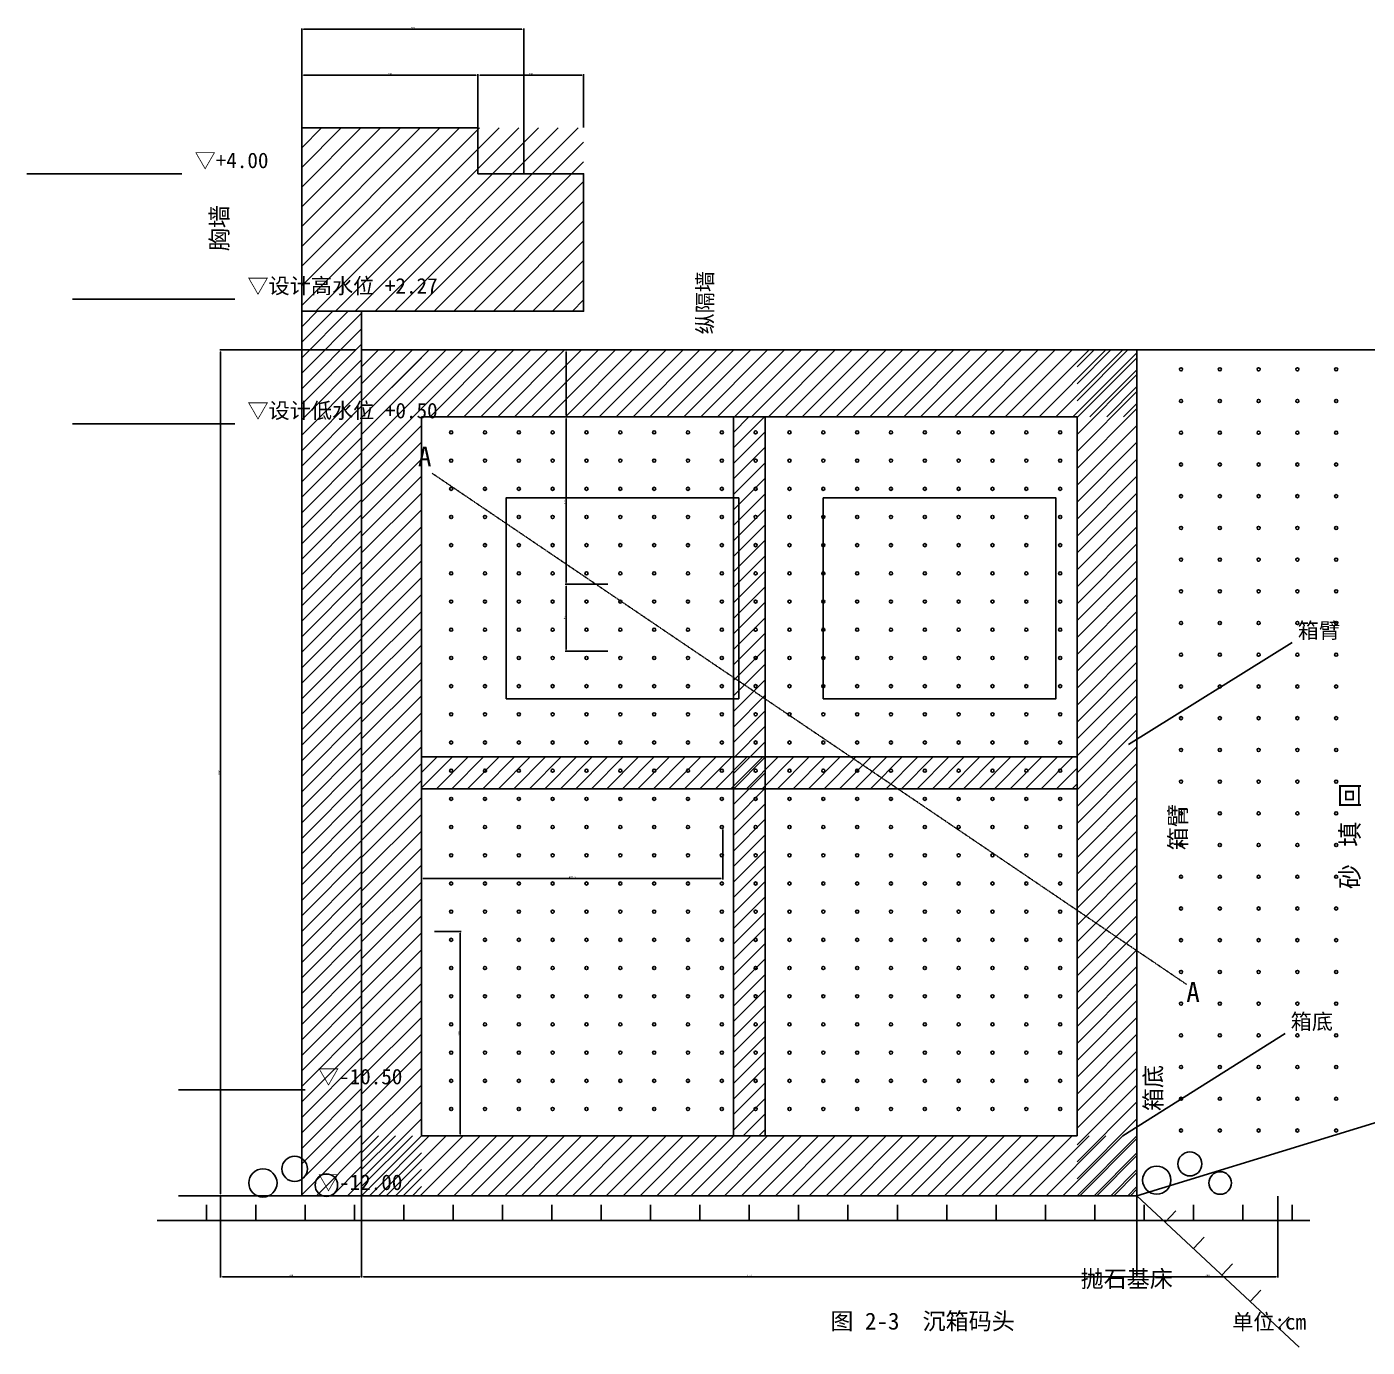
# Model space of a CAD drawing. Header units: metres. Extents: x 25 to 3026, y -95 to 1779.
# Drawn here: x 25 to 1927, y -95 to 1779 of the extents above; entities that cross this region are included whole.
import ezdxf

# ---------------------------------------------------------------- set-up
doc = ezdxf.new("R2010")
doc.units = ezdxf.units.M
doc.linetypes.add('DASHED', pattern=[0.75, 0.5, -0.25])
for name, color, linetype in [('BACKFILL', 8, 'Continuous'), ('CAISSON', 7, 'Continuous'), ('CUT', 7, 'Continuous'), ('DIM', 2, 'Continuous'), ('FOUNDATION', 8, 'Continuous'), ('HATCH', 8, 'Continuous'), ('LEVEL', 7, 'Continuous'), ('STRUCTURE', 7, 'Continuous'), ('TEXT', 7, 'Continuous')]:
    doc.layers.add(name, color=color, linetype=linetype)
doc.styles.add('CN-SIMSUN', font='SimSun.ttf')
doc.dimstyles.new('ISO-25', dxfattribs={"dimtxt": 2.5, "dimasz": 2.5, "dimexe": 1.25, "dimexo": 0.625, "dimtad": 1, "dimdsep": 46, "dimtxsty": 'Standard', "dimcen": 2.5, "dimadec": 0, "dimazin": 0, "dimtfac": 1, "dimtmove": 0, "dimatfit": 3, "dimfxl": 1, "dimarcsym": 0})

# ---------------------------------------------------------------- blocks, each defined once
blk = doc.blocks.new('*D1')
at = {"layer": 'Defpoints', "color": 0, "transparency": 16777216}
for p in [(500, 120), (1600, 120), (1600, 5)]:
    blk.add_point(p, dxfattribs=at)
at = {"layer": 'DIM', "color": 0, "lineweight": -2, "transparency": 16777216}
for p, q in [((500, 119.4), (500, 3.8)), ((1600, 119.4), (1600, 3.8)), ((502.5, 5), (1597.5, 5))]:
    blk.add_line(p, q, dxfattribs=at)
at = {"layer": 'DIM', "color": 0, "transparency": 16777216}
for points in [[(502.5, 5.4), (502.5, 4.6), (500, 5)], [(1597.5, 5.4), (1597.5, 4.6), (1600, 5)]]:
    blk.add_solid(points, dxfattribs=at)
at = {"layer": 'DIM', "color": 0, "transparency": 16777216, "insert": (1050, 6.9), "char_height": 2.5, "attachment_point": 5}
blk.add_mtext('1100', dxfattribs=at)
blk = doc.blocks.new('*D2')
at = {"layer": 'Defpoints', "color": 0, "transparency": 16777216}
for p in [(300, 120), (500, 120), (500, 5)]:
    blk.add_point(p, dxfattribs=at)
at = {"layer": 'DIM', "color": 0, "lineweight": -2, "transparency": 16777216}
for p, q in [((300, 119.4), (300, 3.8)), ((500, 119.4), (500, 3.8)), ((302.5, 5), (497.5, 5))]:
    blk.add_line(p, q, dxfattribs=at)
at = {"layer": 'DIM', "color": 0, "transparency": 16777216}
for points in [[(302.5, 5.4), (302.5, 4.6), (300, 5)], [(497.5, 5.4), (497.5, 4.6), (500, 5)]]:
    blk.add_solid(points, dxfattribs=at)
at = {"layer": 'DIM', "color": 0, "transparency": 16777216, "insert": (400, 6.9), "char_height": 2.5, "attachment_point": 5}
blk.add_mtext('200', dxfattribs=at)
blk = doc.blocks.new('*D3')
at = {"layer": 'Defpoints', "color": 0, "transparency": 16777216}
for p in [(1600, 120), (1800, 120), (1800, 5)]:
    blk.add_point(p, dxfattribs=at)
at = {"layer": 'DIM', "color": 0, "lineweight": -2, "transparency": 16777216}
for p, q in [((1600, 119.4), (1600, 3.8)), ((1800, 119.4), (1800, 3.8)), ((1602.5, 5), (1797.5, 5))]:
    blk.add_line(p, q, dxfattribs=at)
at = {"layer": 'DIM', "color": 0, "transparency": 16777216}
for points in [[(1602.5, 5.4), (1602.5, 4.6), (1600, 5)], [(1797.5, 5.4), (1797.5, 4.6), (1800, 5)]]:
    blk.add_solid(points, dxfattribs=at)
at = {"layer": 'DIM', "color": 0, "transparency": 16777216, "insert": (1700, 6.9), "char_height": 2.5, "attachment_point": 5}
blk.add_mtext('200', dxfattribs=at)
blk = doc.blocks.new('*D4')
at = {"layer": 'Defpoints', "color": 0, "transparency": 16777216}
for p in [(300, 1320), (492, 1320), (492, 120)]:
    blk.add_point(p, dxfattribs=at)
at = {"layer": 'DIM', "color": 0, "lineweight": -2, "transparency": 16777216}
for p, q in [((491.4, 1320), (298.8, 1320)), ((300, 122.5), (300, 1317.5)), ((491.4, 120), (298.8, 120))]:
    blk.add_line(p, q, dxfattribs=at)
at = {"layer": 'DIM', "color": 0, "transparency": 16777216}
for points in [[(299.6, 1317.5), (300.4, 1317.5), (300, 1320)], [(299.6, 122.5), (300.4, 122.5), (300, 120)]]:
    blk.add_solid(points, dxfattribs=at)
at = {"layer": 'DIM', "color": 0, "transparency": 16777216, "insert": (298.1, 720), "char_height": 2.5, "attachment_point": 5, "rotation": 90}
blk.add_mtext('1200', dxfattribs=at)
blk = doc.blocks.new('*D5')
at = {"layer": 'Defpoints', "color": 0, "transparency": 16777216}
for p in [(815, 1710), (665, 1635), (815, 1635)]:
    blk.add_point(p, dxfattribs=at)
at = {"layer": 'DIM', "color": 0, "lineweight": -2, "transparency": 16777216}
for p, q in [((665, 1635.6), (665, 1711.2)), ((667.5, 1710), (812.5, 1710)), ((815, 1635.6), (815, 1711.2))]:
    blk.add_line(p, q, dxfattribs=at)
at = {"layer": 'DIM', "color": 0, "transparency": 16777216}
for points in [[(667.5, 1710.4), (667.5, 1709.6), (665, 1710)], [(812.5, 1710.4), (812.5, 1709.6), (815, 1710)]]:
    blk.add_solid(points, dxfattribs=at)
at = {"layer": 'DIM', "color": 0, "transparency": 16777216, "insert": (740, 1711.9), "char_height": 2.5, "attachment_point": 5}
blk.add_mtext('150', dxfattribs=at)
blk = doc.blocks.new('*D6')
at = {"layer": 'Defpoints', "color": 0, "transparency": 16777216}
for p in [(665, 1710), (415, 1635), (665, 1635)]:
    blk.add_point(p, dxfattribs=at)
at = {"layer": 'DIM', "color": 0, "lineweight": -2, "transparency": 16777216}
for p, q in [((415, 1635.6), (415, 1711.2)), ((417.5, 1710), (662.5, 1710)), ((665, 1635.6), (665, 1711.2))]:
    blk.add_line(p, q, dxfattribs=at)
at = {"layer": 'DIM', "color": 0, "transparency": 16777216}
for points in [[(417.5, 1710.4), (417.5, 1709.6), (415, 1710)], [(662.5, 1710.4), (662.5, 1709.6), (665, 1710)]]:
    blk.add_solid(points, dxfattribs=at)
at = {"layer": 'DIM', "color": 0, "transparency": 16777216, "insert": (540, 1711.9), "char_height": 2.5, "attachment_point": 5}
blk.add_mtext('250', dxfattribs=at)
blk = doc.blocks.new('*D7')
at = {"layer": 'Defpoints', "color": 0, "transparency": 16777216}
for p in [(730, 1775), (415, 1570), (730, 1570)]:
    blk.add_point(p, dxfattribs=at)
at = {"layer": 'DIM', "color": 0, "lineweight": -2, "transparency": 16777216}
for p, q in [((415, 1570.6), (415, 1776.2)), ((417.5, 1775), (727.5, 1775)), ((730, 1570.6), (730, 1776.2))]:
    blk.add_line(p, q, dxfattribs=at)
at = {"layer": 'DIM', "color": 0, "transparency": 16777216}
for points in [[(417.5, 1775.4), (417.5, 1774.6), (415, 1775)], [(727.5, 1775.4), (727.5, 1774.6), (730, 1775)]]:
    blk.add_solid(points, dxfattribs=at)
at = {"layer": 'DIM', "color": 0, "transparency": 16777216, "insert": (572.5, 1776.9), "char_height": 2.5, "attachment_point": 5}
blk.add_mtext('315', dxfattribs=at)
blk = doc.blocks.new('*D8')
at = {"layer": 'Defpoints', "color": 0, "transparency": 16777216}
for p in [(603, 495), (640, 495), (603, 205)]:
    blk.add_point(p, dxfattribs=at)
at = {"layer": 'DIM', "color": 0, "lineweight": -2, "transparency": 16777216}
for p, q in [((603.6, 495), (641.3, 495)), ((640, 207.5), (640, 492.5)), ((603.6, 205), (641.3, 205))]:
    blk.add_line(p, q, dxfattribs=at)
at = {"layer": 'DIM', "color": 0, "transparency": 16777216}
for points in [[(639.6, 492.5), (640.4, 492.5), (640, 495)], [(639.6, 207.5), (640.4, 207.5), (640, 205)]]:
    blk.add_solid(points, dxfattribs=at)
at = {"layer": 'DIM', "color": 0, "transparency": 16777216, "insert": (638.1, 350), "char_height": 2.5, "attachment_point": 5, "rotation": 90}
blk.add_mtext('290', dxfattribs=at)
blk = doc.blocks.new('*D9')
at = {"layer": 'Defpoints', "color": 0, "transparency": 16777216}
for p in [(585, 640), (1012.5, 640), (1012.5, 570)]:
    blk.add_point(p, dxfattribs=at)
at = {"layer": 'DIM', "color": 0, "lineweight": -2, "transparency": 16777216}
for p, q in [((585, 639.4), (585, 568.8)), ((1012.5, 639.4), (1012.5, 568.8)), ((587.5, 570), (1010, 570))]:
    blk.add_line(p, q, dxfattribs=at)
at = {"layer": 'DIM', "color": 0, "transparency": 16777216}
for points in [[(587.5, 570.4), (587.5, 569.6), (585, 570)], [(1010, 570.4), (1010, 569.6), (1012.5, 570)]]:
    blk.add_solid(points, dxfattribs=at)
at = {"layer": 'DIM', "color": 0, "transparency": 16777216, "insert": (798.8, 571.9), "char_height": 2.5, "attachment_point": 5}
blk.add_mtext('427.5', dxfattribs=at)
blk = doc.blocks.new('*D10')
at = {"layer": 'Defpoints', "color": 0, "transparency": 16777216}
for p in [(790, 1320), (850, 1320), (850, 1225)]:
    blk.add_point(p, dxfattribs=at)
at = {"layer": 'DIM', "color": 0, "lineweight": -2, "transparency": 16777216}
for p, q in [((849.4, 1320), (788.8, 1320)), ((790, 1227.5), (790, 1317.5)), ((849.4, 1225), (788.8, 1225))]:
    blk.add_line(p, q, dxfattribs=at)
at = {"layer": 'DIM', "color": 0, "transparency": 16777216}
for points in [[(789.6, 1317.5), (790.4, 1317.5), (790, 1320)], [(789.6, 1227.5), (790.4, 1227.5), (790, 1225)]]:
    blk.add_solid(points, dxfattribs=at)
at = {"layer": 'DIM', "color": 0, "transparency": 16777216, "insert": (788.1, 1272.5), "char_height": 2.5, "attachment_point": 5, "rotation": 90}
blk.add_mtext('95', dxfattribs=at)
blk = doc.blocks.new('*D11')
at = {"layer": 'Defpoints', "color": 0, "transparency": 16777216}
for p in [(790, 1225), (850, 1225), (850, 987.5)]:
    blk.add_point(p, dxfattribs=at)
at = {"layer": 'DIM', "color": 0, "lineweight": -2, "transparency": 16777216}
for p, q in [((849.4, 1225), (788.8, 1225)), ((790, 990), (790, 1222.5)), ((849.4, 987.5), (788.8, 987.5))]:
    blk.add_line(p, q, dxfattribs=at)
at = {"layer": 'DIM', "color": 0, "transparency": 16777216}
for points in [[(789.6, 1222.5), (790.4, 1222.5), (790, 1225)], [(789.6, 990), (790.4, 990), (790, 987.5)]]:
    blk.add_solid(points, dxfattribs=at)
at = {"layer": 'DIM', "color": 0, "transparency": 16777216, "insert": (788.1, 1106.2), "char_height": 2.5, "attachment_point": 5, "rotation": 90}
blk.add_mtext('237.5', dxfattribs=at)
blk = doc.blocks.new('*D12')
at = {"layer": 'Defpoints', "color": 0, "transparency": 16777216}
for p in [(790, 987.5), (850, 987.5), (850, 892.5)]:
    blk.add_point(p, dxfattribs=at)
at = {"layer": 'DIM', "color": 0, "lineweight": -2, "transparency": 16777216}
for p, q in [((849.4, 987.5), (788.8, 987.5)), ((790, 895), (790, 985)), ((849.4, 892.5), (788.8, 892.5))]:
    blk.add_line(p, q, dxfattribs=at)
at = {"layer": 'DIM', "color": 0, "transparency": 16777216}
for points in [[(789.6, 985), (790.4, 985), (790, 987.5)], [(789.6, 895), (790.4, 895), (790, 892.5)]]:
    blk.add_solid(points, dxfattribs=at)
at = {"layer": 'DIM', "color": 0, "transparency": 16777216, "insert": (788.1, 940), "char_height": 2.5, "attachment_point": 5, "rotation": 90}
blk.add_mtext('95', dxfattribs=at)

msp = doc.modelspace()

# ---------------------------------------------------------------- linework, layer by layer
at = {"layer": 'BACKFILL'}
msp.add_lwpolyline([(1600, 120), (2155, 290), (2360, 1320), (1600, 1320), (1600, 120)], close=True, dxfattribs=at)
at = {"layer": 'CAISSON'}
for points in [[(500, 120), (1600, 120), (1600, 1320), (500, 1320), (500, 120)], [(585, 205), (1515, 205), (1515, 1225), (585, 1225), (585, 205)], [(1027.5, 205), (1072.5, 205), (1072.5, 1225), (1027.5, 1225), (1027.5, 205)], [(705, 825), (1035, 825), (1035, 1110), (705, 1110), (705, 825)], [(1155, 825), (1485, 825), (1485, 1110), (1155, 1110), (1155, 825)], [(585, 697.5), (1515, 697.5), (1515, 742.5), (585, 742.5), (585, 697.5)]]:
    msp.add_lwpolyline(points, close=True, dxfattribs=at)
at = {"layer": 'CUT', "linetype": 'DASHED'}
msp.add_line((600, 1145), (1670, 420), dxfattribs=at)
at = {"layer": 'FOUNDATION'}
for p, q in [((1600, 120), (1830, -95)), ((210, 85), (1845, 85))]:
    msp.add_line(p, q, dxfattribs=at)
for centre, radius in [((405, 158), 18), ((1675, 165), 17), ((360, 138), 20), ((1628, 142), 20), ((1718, 138), 16), ((450, 135), 16)]:
    msp.add_circle(centre, radius, dxfattribs=at)
at = {"layer": 'HATCH'}
for p, q in [((415, 1635), (415, 1635)), ((415, 1607), (443, 1635)), ((415, 1579), (471, 1635)), ((415, 1551), (499, 1635)), ((415, 1523), (527, 1635)), ((415, 1495), (555, 1635)), ((415, 1467), (583, 1635)), ((415, 1439), (611, 1635)), ((415, 1411), (639, 1635)), ((415, 1383), (667, 1635)), ((435, 1375), (695, 1635)), ((463, 1375), (723, 1635)), ((491, 1375), (751, 1635)), ((519, 1375), (779, 1635)), ((547, 1375), (807, 1635)), ((815, 1615), (575, 1375)), ((815, 1587), (603, 1375)), ((815, 1559), (631, 1375)), ((815, 1531), (659, 1375)), ((815, 1503), (687, 1375)), ((815, 1475), (715, 1375)), ((815, 1447), (743, 1375)), ((815, 1419), (771, 1375)), ((815, 1391), (799, 1375)), ((415, 1375), (415, 1375)), ((415, 1353), (437, 1375)), ((415, 1331), (459, 1375)), ((415, 1309), (481, 1375)), ((415, 1287), (500, 1372)), ((415, 1265), (500, 1350)), ((415, 1243), (500, 1328)), ((500, 1320), (500, 1320)), ((500, 1296), (524, 1320)), ((500, 1272), (548, 1320)), ((500, 1248), (572, 1320)), ((500, 1320), (500, 1320)), ((500, 1296), (524, 1320)), ((500, 1272), (548, 1320)), ((500, 1248), (572, 1320)), ((501, 1225), (596, 1320)), ((525, 1225), (620, 1320)), ((549, 1225), (644, 1320)), ((573, 1225), (668, 1320)), ((597, 1225), (692, 1320)), ((621, 1225), (716, 1320)), ((645, 1225), (740, 1320)), ((669, 1225), (764, 1320)), ((693, 1225), (788, 1320)), ((717, 1225), (812, 1320)), ((741, 1225), (836, 1320)), ((765, 1225), (860, 1320)), ((789, 1225), (884, 1320)), ((813, 1225), (908, 1320)), ((837, 1225), (932, 1320)), ((861, 1225), (956, 1320)), ((885, 1225), (980, 1320)), ((909, 1225), (1004, 1320)), ((933, 1225), (1028, 1320)), ((957, 1225), (1052, 1320)), ((981, 1225), (1076, 1320)), ((1005, 1225), (1100, 1320)), ((1029, 1225), (1124, 1320)), ((1053, 1225), (1148, 1320)), ((1077, 1225), (1172, 1320)), ((1101, 1225), (1196, 1320)), ((1125, 1225), (1220, 1320)), ((1149, 1225), (1244, 1320)), ((1173, 1225), (1268, 1320)), ((1197, 1225), (1292, 1320)), ((1221, 1225), (1316, 1320)), ((1245, 1225), (1340, 1320)), ((1269, 1225), (1364, 1320)), ((1293, 1225), (1388, 1320)), ((1317, 1225), (1412, 1320)), ((1341, 1225), (1436, 1320)), ((1365, 1225), (1460, 1320)), ((1389, 1225), (1484, 1320)), ((1413, 1225), (1508, 1320)), ((1437, 1225), (1532, 1320)), ((1461, 1225), (1556, 1320)), ((1485, 1225), (1580, 1320)), ((1600, 1316), (1509, 1225)), ((1515, 1320), (1515, 1320)), ((1515, 1296), (1539, 1320)), ((1515, 1272), (1563, 1320)), ((1515, 1248), (1587, 1320)), ((415, 1221), (500, 1306)), ((500, 1224), (585, 1309)), ((1515, 1224), (1600, 1309)), ((415, 1199), (500, 1284)), ((500, 1200), (585, 1285)), ((1515, 1200), (1600, 1285)), ((1600, 1292), (1533, 1225)), ((415, 1177), (500, 1262)), ((500, 1176), (585, 1261)), ((1515, 1176), (1600, 1261)), ((1600, 1268), (1557, 1225)), ((415, 1155), (500, 1240)), ((500, 1152), (585, 1237)), ((1515, 1152), (1600, 1237)), ((1600, 1244), (1581, 1225)), ((415, 1133), (500, 1218)), ((1027.5, 1225), (1027.5, 1225)), ((1027.5, 1203), (1049.5, 1225)), ((1027.5, 1181), (1071.5, 1225)), ((500, 1128), (585, 1213)), ((1027.5, 1159), (1072.5, 1204)), ((1515, 1128), (1600, 1213)), ((415, 1111), (500, 1196)), ((500, 1104), (585, 1189)), ((1027.5, 1137), (1072.5, 1182)), ((1515, 1104), (1600, 1189)), ((415, 1089), (500, 1174)), ((500, 1080), (585, 1165)), ((1027.5, 1115), (1072.5, 1160)), ((1515, 1080), (1600, 1165)), ((415, 1067), (500, 1152)), ((500, 1056), (585, 1141)), ((1515, 1056), (1600, 1141)), ((415, 1045), (500, 1130)), ((1027.5, 1093), (1072.5, 1138)), ((415, 1023), (500, 1108)), ((500, 1032), (585, 1117)), ((1027.5, 1071), (1072.5, 1116)), ((1515, 1032), (1600, 1117)), ((415, 1001), (500, 1086)), ((500, 1008), (585, 1093)), ((1027.5, 1049), (1072.5, 1094)), ((1515, 1008), (1600, 1093)), ((500, 984), (585, 1069)), ((1027.5, 1027), (1072.5, 1072)), ((1515, 984), (1600, 1069)), ((415, 979), (500, 1064)), ((1027.5, 1005), (1072.5, 1050)), ((415, 957), (500, 1042)), ((500, 960), (585, 1045)), ((1027.5, 983), (1072.5, 1028)), ((1515, 960), (1600, 1045)), ((415, 935), (500, 1020)), ((500, 936), (585, 1021)), ((1515, 936), (1600, 1021)), ((415, 913), (500, 998)), ((500, 912), (585, 997)), ((1027.5, 961), (1072.5, 1006)), ((1515, 912), (1600, 997)), ((415, 891), (500, 976)), ((500, 888), (585, 973)), ((1027.5, 939), (1072.5, 984)), ((1515, 888), (1600, 973)), ((415, 869), (500, 954)), ((1027.5, 917), (1072.5, 962)), ((415, 847), (500, 932)), ((500, 864), (585, 949)), ((1027.5, 895), (1072.5, 940)), ((1515, 864), (1600, 949)), ((500, 840), (585, 925)), ((1027.5, 873), (1072.5, 918)), ((1515, 840), (1600, 925)), ((415, 825), (500, 910)), ((500, 816), (585, 901)), ((1027.5, 851), (1072.5, 896)), ((1515, 816), (1600, 901)), ((415, 803), (500, 888)), ((500, 792), (585, 877)), ((1515, 792), (1600, 877)), ((415, 781), (500, 866)), ((1027.5, 829), (1072.5, 874)), ((415, 759), (500, 844)), ((500, 768), (585, 853)), ((1027.5, 807), (1072.5, 852)), ((1515, 768), (1600, 853)), ((415, 737), (500, 822)), ((500, 744), (585, 829)), ((1027.5, 785), (1072.5, 830)), ((1515, 744), (1600, 829)), ((415, 715), (500, 800)), ((500, 720), (585, 805)), ((1027.5, 763), (1072.5, 808)), ((1515, 720), (1600, 805)), ((500, 696), (585, 781)), ((1027.5, 741), (1072.5, 786)), ((1515, 696), (1600, 781)), ((415, 693), (500, 778)), ((1027.5, 719), (1072.5, 764)), ((415, 671), (500, 756)), ((500, 672), (585, 757)), ((585, 742.5), (585, 742.5)), ((585, 720.5), (607, 742.5)), ((585, 698.5), (629, 742.5)), ((606, 697.5), (651, 742.5)), ((628, 697.5), (673, 742.5)), ((650, 697.5), (695, 742.5)), ((672, 697.5), (717, 742.5)), ((694, 697.5), (739, 742.5)), ((716, 697.5), (761, 742.5)), ((738, 697.5), (783, 742.5)), ((760, 697.5), (805, 742.5)), ((782, 697.5), (827, 742.5)), ((804, 697.5), (849, 742.5)), ((826, 697.5), (871, 742.5)), ((848, 697.5), (893, 742.5)), ((870, 697.5), (915, 742.5)), ((892, 697.5), (937, 742.5)), ((914, 697.5), (959, 742.5)), ((936, 697.5), (981, 742.5)), ((958, 697.5), (1003, 742.5)), ((980, 697.5), (1025, 742.5)), ((1002, 697.5), (1047, 742.5)), ((1024, 697.5), (1069, 742.5)), ((1027.5, 697), (1072.5, 742)), ((1046, 697.5), (1091, 742.5)), ((1068, 697.5), (1113, 742.5)), ((1090, 697.5), (1135, 742.5)), ((1112, 697.5), (1157, 742.5)), ((1134, 697.5), (1179, 742.5)), ((1156, 697.5), (1201, 742.5)), ((1178, 697.5), (1223, 742.5)), ((1200, 697.5), (1245, 742.5)), ((1222, 697.5), (1267, 742.5)), ((1244, 697.5), (1289, 742.5)), ((1266, 697.5), (1311, 742.5)), ((1288, 697.5), (1333, 742.5)), ((1310, 697.5), (1355, 742.5)), ((1332, 697.5), (1377, 742.5)), ((1354, 697.5), (1399, 742.5)), ((1376, 697.5), (1421, 742.5)), ((1398, 697.5), (1443, 742.5)), ((1420, 697.5), (1465, 742.5)), ((1442, 697.5), (1487, 742.5)), ((1464, 697.5), (1509, 742.5)), ((1515, 672), (1600, 757)), ((415, 649), (500, 734)), ((500, 648), (585, 733)), ((1515, 726.5), (1486, 697.5)), ((1515, 648), (1600, 733)), ((415, 627), (500, 712)), ((500, 624), (585, 709)), ((1027.5, 675), (1072.5, 720)), ((1515, 704.5), (1508, 697.5)), ((1515, 624), (1600, 709)), ((415, 605), (500, 690)), ((500, 600), (585, 685)), ((1027.5, 653), (1072.5, 698)), ((1515, 600), (1600, 685)), ((415, 583), (500, 668)), ((1027.5, 631), (1072.5, 676)), ((500, 576), (585, 661)), ((1027.5, 609), (1072.5, 654)), ((1515, 576), (1600, 661)), ((415, 561), (500, 646)), ((500, 552), (585, 637)), ((1027.5, 587), (1072.5, 632)), ((1515, 552), (1600, 637)), ((415, 539), (500, 624)), ((500, 528), (585, 613)), ((1027.5, 565), (1072.5, 610)), ((1515, 528), (1600, 613)), ((415, 517), (500, 602)), ((415, 495), (500, 580)), ((500, 504), (585, 589)), ((1027.5, 543), (1072.5, 588)), ((1515, 504), (1600, 589)), ((415, 473), (500, 558)), ((500, 480), (585, 565)), ((1027.5, 521), (1072.5, 566)), ((1515, 480), (1600, 565)), ((415, 451), (500, 536)), ((500, 456), (585, 541)), ((1027.5, 499), (1072.5, 544)), ((1515, 456), (1600, 541)), ((415, 429), (500, 514)), ((500, 432), (585, 517)), ((1027.5, 477), (1072.5, 522)), ((1515, 432), (1600, 517)), ((1027.5, 455), (1072.5, 500)), ((415, 407), (500, 492)), ((500, 408), (585, 493)), ((1027.5, 433), (1072.5, 478)), ((1515, 408), (1600, 493)), ((415, 385), (500, 470)), ((500, 384), (585, 469)), ((1515, 384), (1600, 469)), ((415, 363), (500, 448)), ((500, 360), (585, 445)), ((1027.5, 411), (1072.5, 456)), ((1515, 360), (1600, 445)), ((415, 341), (500, 426)), ((500, 336), (585, 421)), ((1027.5, 389), (1072.5, 434)), ((1515, 336), (1600, 421)), ((415, 319), (500, 404)), ((1027.5, 367), (1072.5, 412)), ((415, 297), (500, 382)), ((500, 312), (585, 397)), ((1027.5, 345), (1072.5, 390)), ((1515, 312), (1600, 397)), ((500, 288), (585, 373)), ((1027.5, 323), (1072.5, 368)), ((1515, 288), (1600, 373)), ((415, 275), (500, 360)), ((500, 264), (585, 349)), ((1027.5, 301), (1072.5, 346)), ((1515, 264), (1600, 349)), ((415, 253), (500, 338)), ((500, 240), (585, 325)), ((1027.5, 279), (1072.5, 324)), ((1515, 240), (1600, 325)), ((415, 231), (500, 316)), ((415, 209), (500, 294)), ((500, 216), (585, 301)), ((1027.5, 257), (1072.5, 302)), ((1515, 216), (1600, 301)), ((415, 187), (500, 272)), ((500, 192), (585, 277)), ((1027.5, 235), (1072.5, 280)), ((1515, 192), (1600, 277)), ((415, 165), (500, 250)), ((500, 168), (585, 253)), ((1027.5, 213), (1072.5, 258)), ((1515, 168), (1600, 253)), ((500, 144), (585, 229)), ((1072.5, 236), (1041.5, 205)), ((1515, 144), (1600, 229)), ((415, 143), (500, 228)), ((1072.5, 214), (1063.5, 205)), ((415, 121), (500, 206)), ((500, 205), (500, 205)), ((500, 181), (524, 205)), ((500, 157), (548, 205)), ((500, 133), (572, 205)), ((500, 120), (585, 205)), ((511, 120), (596, 205)), ((535, 120), (620, 205)), ((559, 120), (644, 205)), ((583, 120), (668, 205)), ((607, 120), (692, 205)), ((631, 120), (716, 205)), ((655, 120), (740, 205)), ((679, 120), (764, 205)), ((703, 120), (788, 205)), ((727, 120), (812, 205)), ((751, 120), (836, 205)), ((775, 120), (860, 205)), ((799, 120), (884, 205)), ((823, 120), (908, 205)), ((847, 120), (932, 205)), ((871, 120), (956, 205)), ((895, 120), (980, 205)), ((919, 120), (1004, 205)), ((943, 120), (1028, 205)), ((967, 120), (1052, 205)), ((991, 120), (1076, 205)), ((1015, 120), (1100, 205)), ((1039, 120), (1124, 205)), ((1063, 120), (1148, 205)), ((1087, 120), (1172, 205)), ((1111, 120), (1196, 205)), ((1135, 120), (1220, 205)), ((1159, 120), (1244, 205)), ((1183, 120), (1268, 205)), ((1207, 120), (1292, 205)), ((1231, 120), (1316, 205)), ((1255, 120), (1340, 205)), ((1279, 120), (1364, 205)), ((1303, 120), (1388, 205)), ((1327, 120), (1412, 205)), ((1351, 120), (1436, 205)), ((1375, 120), (1460, 205)), ((1399, 120), (1484, 205)), ((1423, 120), (1508, 205)), ((1447, 120), (1532, 205)), ((1471, 120), (1556, 205)), ((1495, 120), (1580, 205)), ((1515, 120), (1600, 205)), ((1600, 201), (1519, 120)), ((500, 184), (436, 120)), ((585, 181), (524, 120)), ((1600, 181), (1539, 120)), ((1600, 177), (1543, 120)), ((500, 162), (458, 120)), ((585, 157), (548, 120)), ((1600, 157), (1563, 120)), ((1600, 153), (1567, 120)), ((500, 140), (480, 120)), ((585, 133), (572, 120)), ((1600, 133), (1587, 120)), ((1600, 129), (1591, 120)), ((280, 85), (280, 107)), ((350, 85), (350, 107)), ((420, 85), (420, 107)), ((490, 85), (490, 107)), ((560, 85), (560, 107)), ((630, 85), (630, 107)), ((700, 85), (700, 107)), ((770, 85), (770, 107)), ((840, 85), (840, 107)), ((910, 85), (910, 107)), ((980, 85), (980, 107)), ((1050, 85), (1050, 107)), ((1120, 85), (1120, 107)), ((1190, 85), (1190, 107)), ((1260, 85), (1260, 107)), ((1330, 85), (1330, 107)), ((1400, 85), (1400, 107)), ((1470, 85), (1470, 107)), ((1540, 85), (1540, 107)), ((1610, 85), (1610, 107)), ((1640.179, 82.441), (1655.202, 98.513)), ((1680, 85), (1680, 107)), ((1750, 85), (1750, 107)), ((1820, 85), (1820, 107)), ((1680.358, 44.883), (1695.381, 60.954)), ((1720.537, 7.324), (1735.56, 23.396)), ((1760.716, -30.234), (1775.739, -14.163)), ((1800.895, -67.793), (1815.918, -51.721))]:
    msp.add_line(p, q, dxfattribs=at)
for centre in [(1662.5, 1292.5), (1717.5, 1292.5), (1772.5, 1292.5), (1827.5, 1292.5), (1882.5, 1292.5), (1662.5, 1247.5), (1717.5, 1247.5), (1772.5, 1247.5), (1827.5, 1247.5), (1882.5, 1247.5), (627, 1203), (675, 1203), (723, 1203), (771, 1203), (819, 1203), (867, 1203), (915, 1203), (963, 1203), (1011, 1203), (1059, 1203), (1107, 1203), (1155, 1203), (1203, 1203), (1251, 1203), (1299, 1203), (1347, 1203), (1395, 1203), (1443, 1203), (1491, 1203), (1662.5, 1202.5), (1717.5, 1202.5), (1772.5, 1202.5), (1827.5, 1202.5), (1882.5, 1202.5), (627, 1163), (675, 1163), (723, 1163), (771, 1163), (819, 1163), (867, 1163), (915, 1163), (963, 1163), (1011, 1163), (1059, 1163), (1107, 1163), (1155, 1163), (1203, 1163), (1251, 1163), (1299, 1163), (1347, 1163), (1395, 1163), (1443, 1163), (1491, 1163), (1662.5, 1157.5), (1717.5, 1157.5), (1772.5, 1157.5), (1827.5, 1157.5), (1882.5, 1157.5), (627, 1123), (675, 1123), (723, 1123), (771, 1123), (819, 1123), (867, 1123), (915, 1123), (963, 1123), (1011, 1123), (1059, 1123), (1107, 1123), (1155, 1123), (1203, 1123), (1251, 1123), (1299, 1123), (1347, 1123), (1395, 1123), (1443, 1123), (1491, 1123), (1662.5, 1112.5), (1717.5, 1112.5), (1772.5, 1112.5), (1827.5, 1112.5), (1882.5, 1112.5), (627, 1083), (675, 1083), (723, 1083), (771, 1083), (819, 1083), (867, 1083), (915, 1083), (963, 1083), (1011, 1083), (1059, 1083), (1107, 1083), (1155, 1083), (1203, 1083), (1251, 1083), (1299, 1083), (1347, 1083), (1395, 1083), (1443, 1083), (1491, 1083), (1662.5, 1067.5), (1717.5, 1067.5), (1772.5, 1067.5), (1827.5, 1067.5), (1882.5, 1067.5), (627, 1043), (675, 1043), (723, 1043), (771, 1043), (819, 1043), (867, 1043), (915, 1043), (963, 1043), (1011, 1043), (1059, 1043), (1107, 1043), (1155, 1043), (1203, 1043), (1251, 1043), (1299, 1043), (1347, 1043), (1395, 1043), (1443, 1043), (1491, 1043), (1662.5, 1022.5), (1717.5, 1022.5), (1772.5, 1022.5), (1827.5, 1022.5), (1882.5, 1022.5), (627, 1003), (675, 1003), (723, 1003), (771, 1003), (819, 1003), (867, 1003), (915, 1003), (963, 1003), (1011, 1003), (1059, 1003), (1107, 1003), (1155, 1003), (1203, 1003), (1251, 1003), (1299, 1003), (1347, 1003), (1395, 1003), (1443, 1003), (1491, 1003), (1662.5, 977.5), (1717.5, 977.5), (1772.5, 977.5), (1827.5, 977.5), (1882.5, 977.5), (627, 963), (675, 963), (723, 963), (771, 963), (819, 963), (867, 963), (915, 963), (963, 963), (1011, 963), (1059, 963), (1107, 963), (1155, 963), (1203, 963), (1251, 963), (1299, 963), (1347, 963), (1395, 963), (1443, 963), (1491, 963), (1662.5, 932.5), (1717.5, 932.5), (1772.5, 932.5), (1827.5, 932.5), (1882.5, 932.5), (627, 923), (675, 923), (723, 923), (771, 923), (819, 923), (867, 923), (915, 923), (963, 923), (1011, 923), (1059, 923), (1107, 923), (1155, 923), (1203, 923), (1251, 923), (1299, 923), (1347, 923), (1395, 923), (1443, 923), (1491, 923), (627, 883), (675, 883), (723, 883), (771, 883), (819, 883), (867, 883), (915, 883), (963, 883), (1011, 883), (1059, 883), (1107, 883), (1155, 883), (1203, 883), (1251, 883), (1299, 883), (1347, 883), (1395, 883), (1443, 883), (1491, 883), (1662.5, 887.5), (1717.5, 887.5), (1772.5, 887.5), (1827.5, 887.5), (1882.5, 887.5), (627, 843), (675, 843), (723, 843), (771, 843), (819, 843), (867, 843), (915, 843), (963, 843), (1011, 843), (1059, 843), (1107, 843), (1155, 843), (1203, 843), (1251, 843), (1299, 843), (1347, 843), (1395, 843), (1443, 843), (1491, 843), (1662.5, 842.5), (1717.5, 842.5), (1772.5, 842.5), (1827.5, 842.5), (1882.5, 842.5), (627, 803), (675, 803), (723, 803), (771, 803), (819, 803), (867, 803), (915, 803), (963, 803), (1011, 803), (1059, 803), (1107, 803), (1155, 803), (1203, 803), (1251, 803), (1299, 803), (1347, 803), (1395, 803), (1443, 803), (1491, 803), (1662.5, 797.5), (1717.5, 797.5), (1772.5, 797.5), (1827.5, 797.5), (1882.5, 797.5), (627, 763), (675, 763), (723, 763), (771, 763), (819, 763), (867, 763), (915, 763), (963, 763), (1011, 763), (1059, 763), (1107, 763), (1155, 763), (1203, 763), (1251, 763), (1299, 763), (1347, 763), (1395, 763), (1443, 763), (1491, 763), (1662.5, 752.5), (1717.5, 752.5), (1772.5, 752.5), (1827.5, 752.5), (1882.5, 752.5), (627, 723), (675, 723), (723, 723), (771, 723), (819, 723), (867, 723), (915, 723), (963, 723), (1011, 723), (1059, 723), (1107, 723), (1155, 723), (1203, 723), (1251, 723), (1299, 723), (1347, 723), (1395, 723), (1443, 723), (1491, 723), (1662.5, 707.5), (1717.5, 707.5), (1772.5, 707.5), (1827.5, 707.5), (1882.5, 707.5), (627, 683), (675, 683), (723, 683), (771, 683), (819, 683), (867, 683), (915, 683), (963, 683), (1011, 683), (1059, 683), (1107, 683), (1155, 683), (1203, 683), (1251, 683), (1299, 683), (1347, 683), (1395, 683), (1443, 683), (1491, 683), (1662.5, 662.5), (1717.5, 662.5), (1772.5, 662.5), (1827.5, 662.5), (1882.5, 662.5), (627, 643), (675, 643), (723, 643), (771, 643), (819, 643), (867, 643), (915, 643), (963, 643), (1011, 643), (1059, 643), (1107, 643), (1155, 643), (1203, 643), (1251, 643), (1299, 643), (1347, 643), (1395, 643), (1443, 643), (1491, 643), (1662.5, 617.5), (1717.5, 617.5), (1772.5, 617.5), (1827.5, 617.5), (1882.5, 617.5), (627, 603), (675, 603), (723, 603), (771, 603), (819, 603), (867, 603), (915, 603), (963, 603), (1011, 603), (1059, 603), (1107, 603), (1155, 603), (1203, 603), (1251, 603), (1299, 603), (1347, 603), (1395, 603), (1443, 603), (1491, 603), (1662.5, 572.5), (1717.5, 572.5), (1772.5, 572.5), (1827.5, 572.5), (1882.5, 572.5), (627, 563), (675, 563), (723, 563), (771, 563), (819, 563), (867, 563), (915, 563), (963, 563), (1011, 563), (1059, 563), (1107, 563), (1155, 563), (1203, 563), (1251, 563), (1299, 563), (1347, 563), (1395, 563), (1443, 563), (1491, 563), (627, 523), (675, 523), (723, 523), (771, 523), (819, 523), (867, 523), (915, 523), (963, 523), (1011, 523), (1059, 523), (1107, 523), (1155, 523), (1203, 523), (1251, 523), (1299, 523), (1347, 523), (1395, 523), (1443, 523), (1491, 523), (1662.5, 527.5), (1717.5, 527.5), (1772.5, 527.5), (1827.5, 527.5), (1882.5, 527.5), (627, 483), (675, 483), (723, 483), (771, 483), (819, 483), (867, 483), (915, 483), (963, 483), (1011, 483), (1059, 483), (1107, 483), (1155, 483), (1203, 483), (1251, 483), (1299, 483), (1347, 483), (1395, 483), (1443, 483), (1491, 483), (1662.5, 482.5), (1717.5, 482.5), (1772.5, 482.5), (1827.5, 482.5), (1882.5, 482.5), (627, 443), (675, 443), (723, 443), (771, 443), (819, 443), (867, 443), (915, 443), (963, 443), (1011, 443), (1059, 443), (1107, 443), (1155, 443), (1203, 443), (1251, 443), (1299, 443), (1347, 443), (1395, 443), (1443, 443), (1491, 443), (1662.5, 437.5), (1717.5, 437.5), (1772.5, 437.5), (1827.5, 437.5), (1882.5, 437.5), (627, 403), (675, 403), (723, 403), (771, 403), (819, 403), (867, 403), (915, 403), (963, 403), (1011, 403), (1059, 403), (1107, 403), (1155, 403), (1203, 403), (1251, 403), (1299, 403), (1347, 403), (1395, 403), (1443, 403), (1491, 403), (1662.5, 392.5), (1717.5, 392.5), (1772.5, 392.5), (1827.5, 392.5), (1882.5, 392.5), (627, 363), (675, 363), (723, 363), (771, 363), (819, 363), (867, 363), (915, 363), (963, 363), (1011, 363), (1059, 363), (1107, 363), (1155, 363), (1203, 363), (1251, 363), (1299, 363), (1347, 363), (1395, 363), (1443, 363), (1491, 363), (1662.5, 347.5), (1717.5, 347.5), (1772.5, 347.5), (1827.5, 347.5), (1882.5, 347.5), (627, 323), (675, 323), (723, 323), (771, 323), (819, 323), (867, 323), (915, 323), (963, 323), (1011, 323), (1059, 323), (1107, 323), (1155, 323), (1203, 323), (1251, 323), (1299, 323), (1347, 323), (1395, 323), (1443, 323), (1491, 323), (1662.5, 302.5), (1717.5, 302.5), (1772.5, 302.5), (1827.5, 302.5), (1882.5, 302.5), (627, 283), (675, 283), (723, 283), (771, 283), (819, 283), (867, 283), (915, 283), (963, 283), (1011, 283), (1059, 283), (1107, 283), (1155, 283), (1203, 283), (1251, 283), (1299, 283), (1347, 283), (1395, 283), (1443, 283), (1491, 283), (1662.5, 257.5), (1717.5, 257.5), (1772.5, 257.5), (1827.5, 257.5), (1882.5, 257.5), (627, 243), (675, 243), (723, 243), (771, 243), (819, 243), (867, 243), (915, 243), (963, 243), (1011, 243), (1059, 243), (1107, 243), (1155, 243), (1203, 243), (1251, 243), (1299, 243), (1347, 243), (1395, 243), (1443, 243), (1491, 243), (1662.5, 212.5), (1717.5, 212.5), (1772.5, 212.5), (1827.5, 212.5), (1882.5, 212.5)]:
    msp.add_circle(centre, 2.2, dxfattribs=at)
at = {"layer": 'LEVEL'}
for p, q in [((25, 1570), (245, 1570)), ((90, 1392), (320, 1392)), ((90, 1215), (320, 1215)), ((240, 270), (420, 270)), ((240, 120), (420, 120))]:
    msp.add_line(p, q, dxfattribs=at)
at = {"layer": 'STRUCTURE'}
for points in [[(415, 1375), (815, 1375), (815, 1570), (665, 1570), (665, 1635), (415, 1635), (415, 1375)], [(415, 120), (500, 120), (500, 1375), (415, 1375), (415, 120)]]:
    msp.add_lwpolyline(points, close=True, dxfattribs=at)
at = {"layer": 'TEXT'}
for p, q in [((1588, 760), (1820, 905)), ((1580, 205), (1810, 350))]:
    msp.add_line(p, q, dxfattribs=at)

# ---------------------------------------------------------------- texts
at = {"layer": 'TEXT', "style": 'CN-SIMSUN'}
for s, height, p in [('▽+4.00', 22, (263, 1578)), ('▽设计高水位 +2.27', 22, (338, 1400)), ('▽设计低水位 +0.50', 22, (338, 1223)), ('A', 28, (580, 1155)), ('箱臂', 22, (1828, 911)), ('A', 28, (1670, 395)), ('箱底', 22, (1818, 356)), ('▽-10.50', 22, (438, 278)), ('▽-12.00', 22, (438, 128)), ('抛石基床', 24, (1520, -10)), ('图 2-3  沉箱码头', 24, (1165, -70)), ('单位:cm', 22, (1735, -70))]:
    msp.add_text(s, height=height, dxfattribs=at).set_placement(p)
for s, height, p in [('胸墙', 24, (310, 1460)), ('纵隔墙', 22, (998, 1342)), ('回', 26, (1915, 670)), ('箱臂', 24, (1670, 610)), ('填', 26, (1915, 615)), ('砂', 26, (1915, 555)), ('箱底', 24, (1635, 240))]:
    msp.add_text(s, height=height, rotation=90, dxfattribs=at).set_placement(p)

# ---------------------------------------------------------------- dimensions: what is measured, and where the dimension line sits
at = {"layer": 'DIM'}
for base, p1, p2, text, picture, middle in [((730, 1775), (415, 1570), (730, 1570), '315', '*D7', (572.5, 1776.875)), ((665, 1710), (415, 1635), (665, 1635), '250', '*D6', (540, 1711.875)), ((815, 1710), (665, 1635), (815, 1635), '150', '*D5', (740, 1711.875)), ((1012.5, 570), (585, 640), (1012.5, 640), '427.5', '*D9', (798.75, 571.875)), ((500, 5), (300, 120), (500, 120), '200', '*D2', (400, 6.875)), ((1600, 5), (500, 120), (1600, 120), '1100', '*D1', (1050, 6.875)), ((1800, 5), (1600, 120), (1800, 120), '200', '*D3', (1700, 6.875))]:
    dim = msp.add_linear_dim(base=base, p1=p1, p2=p2, text=text, dimstyle='ISO-25', dxfattribs=at)
    dim.commit()
    dim.dimension.update_dxf_attribs({"geometry": picture, "text_midpoint": middle})
for base, p1, p2, text, picture, middle in [((300, 1320), (492, 120), (492, 1320), '1200', '*D4', (298.125, 720)), ((790, 1320), (850, 1225), (850, 1320), '95', '*D10', (788.125, 1272.5)), ((790, 1225), (850, 987.5), (850, 1225), '237.5', '*D11', (788.125, 1106.25)), ((790, 987.5), (850, 892.5), (850, 987.5), '95', '*D12', (788.125, 940)), ((640, 495), (603, 205), (603, 495), '290', '*D8', (638.125, 350))]:
    dim = msp.add_linear_dim(base=base, p1=p1, p2=p2, angle=90, text=text, dimstyle='ISO-25', dxfattribs=at)
    dim.commit()
    dim.dimension.update_dxf_attribs({"geometry": picture, "text_midpoint": middle})

doc.saveas('drawing.dxf')
